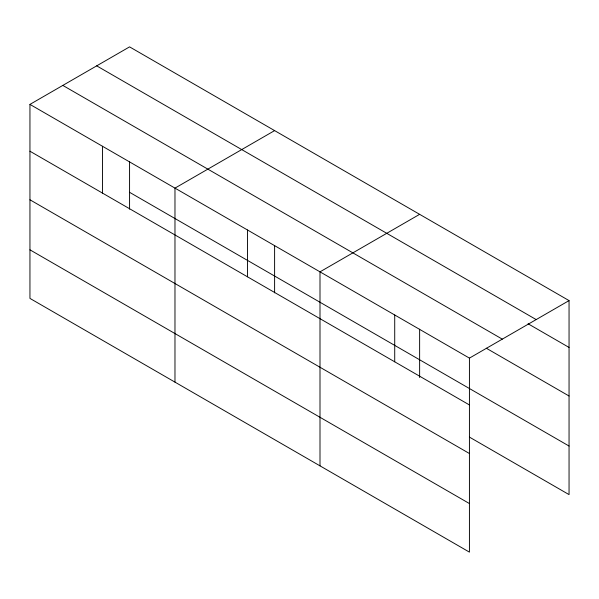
<?xml version="1.0" encoding="UTF-8"?>
<svg xmlns="http://www.w3.org/2000/svg" width="599" height="599" viewBox="0 0 599 599"><rect width="100%" height="100%" fill="white"/><g stroke="black" fill="none" stroke-linecap="round" stroke-linejoin="round"><path stroke-width="0.9" d="M469.429 453.518L469.429 358.12L29.95 104.391L29.95 298.399L469.429 552.128L469.429 453.518L29.95 199.789M469.436 437.098L569.05 494.609L569.05 300.601L129.571 46.872L29.95 104.391M274.604 130.604L174.975 188.123L174.975 382.132M419.629 214.337L320.001 271.849L320.001 465.857M469.429 358.12L569.05 300.601M96.701 65.853L536.172 319.581M528.078 323.774L569.05 347.435M62.828 85.41L502.299 339.139M486.306 348.229L569.05 395.999M129.571 192.309L569.05 446.038M29.95 151.218L469.429 404.946M29.95 249.828L469.429 503.557M419.629 329.195L419.629 377.52M394.719 314.984L394.719 361.818M274.604 245.463L274.604 292.859M247.492 229.986L247.492 276.813M129.571 161.73L129.571 209.126M102.466 146.253L102.466 193.088"/></g></svg>
